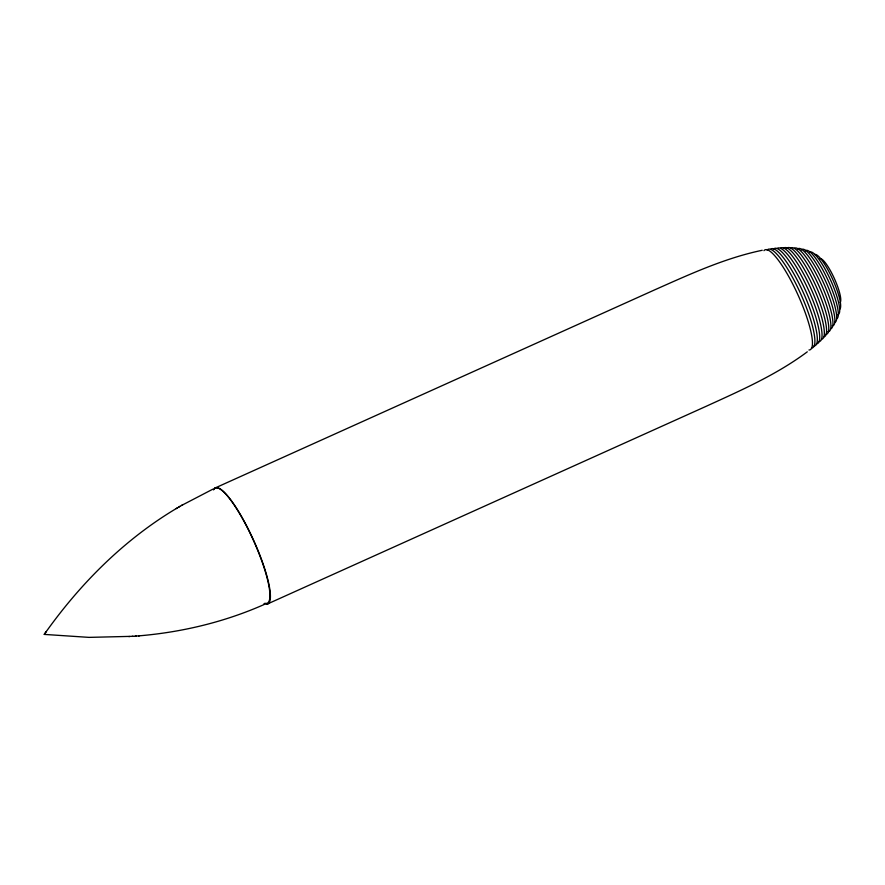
<?xml version="1.0" encoding="UTF-8"?>
<svg xmlns="http://www.w3.org/2000/svg" width="885" height="885" viewBox="0 0 885 885"><rect width="100%" height="100%" fill="white"/><g stroke="black" fill="none" stroke-linecap="round" stroke-linejoin="round"><path stroke-width="1.33" d="M132.927 636.315L89.009 637.377L44.25 634.401C80.303 583.27 125.648 537.936 179.954 506.375M44.25 634.401L46.308 631.514M807.297 351.821C776.532 374.764 741.154 390.285 706.44 406.171L267.104 604.145M176.203 508.598L177.277 507.957M181.547 505.457L212.854 489.173M178.87 507.016L182.642 504.815M215.011 488.033L654.778 289.815C689.636 274.339 724.671 258.11 762.217 250.278M264.084 604.543C223.451 622.509 179.6 632.797 135.35 636.138M128.845 636.592L129.653 636.536M138.58 635.872L139.465 635.795M132.097 636.37L136.202 636.072M214.115 489.029A63.156 13.231 65.7 0 1 254.028 541.686A63.156 13.231 65.7 0 1 264.825 603.249M213.528 489.892A63.676 13.341 65.7 0 1 254.371 541.974A63.676 13.341 65.7 0 1 264.018 603.592M763.976 250.687A54.826 11.483 65.7 0 1 797.839 294.605A54.826 11.483 65.7 0 1 808.967 349.984M767.14 250.145A54.018 11.317 65.7 0 1 800.505 293.411A54.018 11.317 65.7 0 1 811.468 347.971M770.935 249.05A53.133 11.129 65.7 0 1 803.934 293.964A53.133 11.129 65.7 0 1 813.934 345.902M773.567 249.238A52.182 10.93 65.7 0 1 805.792 291.054A52.182 10.93 65.7 0 1 816.379 343.756M777.395 248.32A51.142 10.72 65.7 0 1 809.156 291.541A51.142 10.72 65.7 0 1 818.791 341.544M780.692 248.077A50.014 10.476 65.7 0 1 811.014 288.72A50.014 10.476 65.7 0 1 821.933 339.132M783.479 248.497A48.763 10.222 65.7 0 1 813.592 287.57A48.763 10.222 65.7 0 1 823.492 336.831M786.876 248.453A47.403 9.934 65.7 0 1 816.147 286.43A47.403 9.934 65.7 0 1 825.771 334.309M790.869 248.032A45.876 9.613 65.7 0 1 819.355 286.795A45.876 9.613 65.7 0 1 827.995 331.643M794.398 248.309A44.173 9.259 65.7 0 1 821.18 284.196A44.173 9.259 65.7 0 1 830.827 328.722M797.54 249.26A42.248 8.85 65.7 0 1 823.636 283.111A42.248 8.85 65.7 0 1 832.21 325.78M801.312 249.979A40.024 8.385 65.7 0 1 825.439 280.755A40.024 8.385 65.7 0 1 834.776 322.394M805.25 251.052A37.413 7.843 65.7 0 1 827.807 279.815A37.413 7.843 65.7 0 1 836.524 318.744M809.808 252.225A34.249 7.18 65.7 0 1 831.081 281.176A34.249 7.18 65.7 0 1 837.531 314.651M814.742 254.46A30.167 6.317 65.7 0 1 832.63 279.173A30.167 6.317 65.7 0 1 839.622 309.374M819.975 258.652A24.194 5.067 65.7 0 1 833.969 277.68A24.194 5.067 65.7 0 1 840.208 302.416"/></g></svg>
